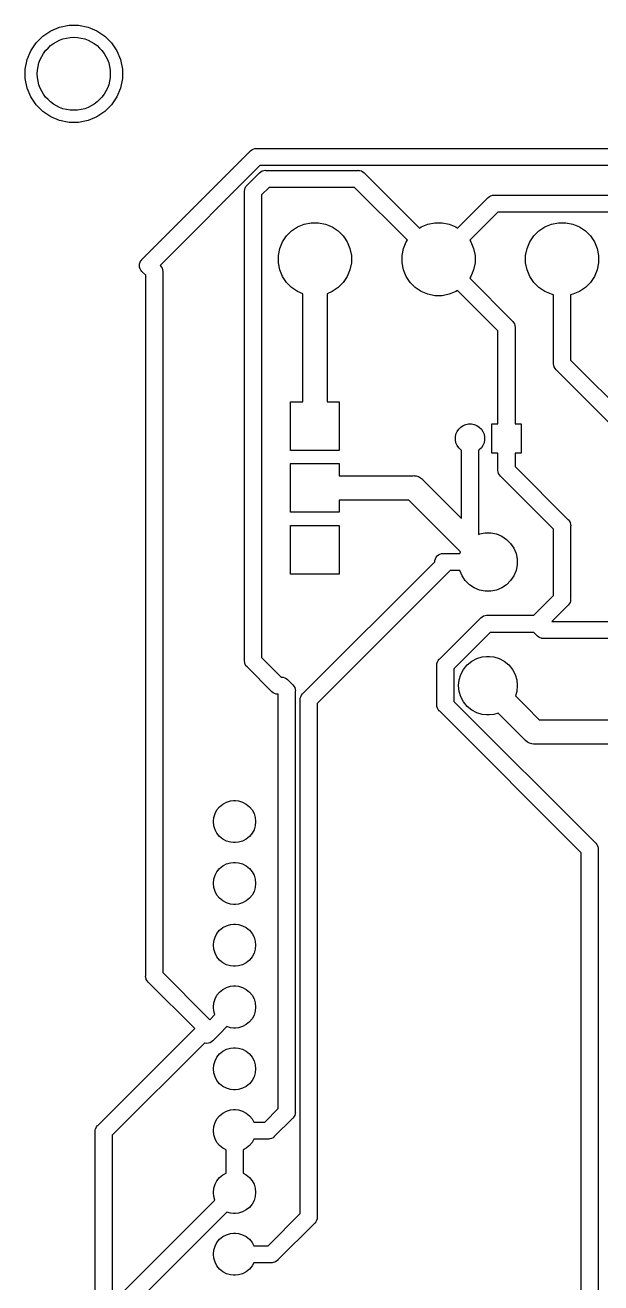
# Model space of a CAD drawing. Extents: x 90 to 153, y -149 to -36.
# Drawn here: x 90.2 to 113.9, y -87.8 to -36.1 of the extents above; entities that cross this region are included whole.
import ezdxf

# ---------------------------------------------------------------- set-up
doc = ezdxf.new("R2010")
doc.units = 0
doc.header["$MEASUREMENT"] = 0
doc.layers.add('BLACK', color=7, linetype='CONTINUOUS')

msp = doc.modelspace()

# ---------------------------------------------------------------- linework, layer by layer
at = {"layer": 'BLACK', "linetype": 'CONTINUOUS'}
for p, q in [((91.2546, -36.3276), (91.6186, -36.1769)), ((91.6186, -36.1769), (92.005, -36.1)), ((92.005, -36.1), (92.399, -36.1)), ((92.399, -36.1), (92.7854, -36.1769)), ((92.7854, -36.1769), (93.1494, -36.3276)), ((90.6485, -36.8251), (90.9271, -36.5465)), ((90.9271, -36.5465), (91.2546, -36.3276)), ((93.1494, -36.3276), (93.4769, -36.5465)), ((93.4769, -36.5465), (93.7555, -36.8251)), ((90.2789, -37.5166), (90.4296, -37.1526)), ((90.4296, -37.1526), (90.6485, -36.8251)), ((93.7555, -36.8251), (93.9744, -37.1526)), ((93.9744, -37.1526), (94.1251, -37.5166)), ((90.202, -37.903), (90.2789, -37.5166)), ((94.1251, -37.5166), (94.202, -37.903)), ((90.202, -38.297), (90.202, -37.903)), ((94.202, -37.903), (94.202, -38.297)), ((90.2789, -38.6834), (90.202, -38.297)), ((90.4296, -39.0474), (90.2789, -38.6834)), ((94.1251, -38.6834), (93.9744, -39.0474)), ((94.202, -38.297), (94.1251, -38.6834)), ((90.6485, -39.3749), (90.4296, -39.0474)), ((93.9744, -39.0474), (93.7555, -39.3749)), ((90.9271, -39.6535), (90.6485, -39.3749)), ((91.2546, -39.8724), (90.9271, -39.6535)), ((93.4769, -39.6535), (93.1494, -39.8724)), ((93.7555, -39.3749), (93.4769, -39.6535)), ((91.6186, -40.0231), (91.2546, -39.8724)), ((92.005, -40.1), (91.6186, -40.0231)), ((92.399, -40.1), (92.005, -40.1)), ((92.7854, -40.0231), (92.399, -40.1)), ((93.1494, -39.8724), (92.7854, -40.0231)), ((95.0147, -45.7144), (99.4464, -41.2827)), ((99.4464, -41.2827), (99.4573, -41.2693)), ((99.4573, -41.2693), (99.5106, -41.2256)), ((99.5106, -41.2256), (99.5714, -41.1931)), ((99.5714, -41.1931), (99.6374, -41.1731)), ((99.6374, -41.1731), (99.706, -41.1663)), ((99.706, -41.1663), (99.7232, -41.168)), ((99.7232, -41.168), (142.593, -41.168)), ((99.851, -41.868), (95.7455, -45.9734)), ((142.465, -41.868), (99.851, -41.868)), ((99.3327, -42.6692), (99.8192, -42.1827)), ((99.8192, -42.1827), (99.8301, -42.1693)), ((99.8301, -42.1693), (99.8834, -42.1256)), ((99.8834, -42.1256), (99.9442, -42.0931)), ((99.9442, -42.0931), (100.01, -42.0731)), ((100.01, -42.0731), (100.079, -42.0663)), ((100.079, -42.0663), (100.096, -42.068)), ((100.096, -42.068), (103.869, -42.068)), ((103.869, -42.068), (103.886, -42.0663)), ((103.886, -42.0663), (103.903, -42.068)), ((103.903, -42.068), (103.903, -42.068)), ((103.903, -42.068), (103.955, -42.0731)), ((103.955, -42.0731), (104.021, -42.0931)), ((104.021, -42.0931), (104.081, -42.1256)), ((104.081, -42.1256), (104.135, -42.1693)), ((104.135, -42.1693), (104.146, -42.1827)), ((104.146, -42.1827), (106.403, -44.4403)), ((99.2163, -42.9288), (99.2231, -42.8602)), ((99.2231, -42.8602), (99.2327, -42.8283)), ((99.2327, -42.8283), (99.2431, -42.7942)), ((99.2431, -42.7942), (99.2756, -42.7334)), ((99.2756, -42.7334), (99.3193, -42.6801)), ((99.3193, -42.6801), (99.3327, -42.6692)), ((100.224, -42.768), (99.918, -43.0738)), ((103.741, -42.768), (100.224, -42.768)), ((105.908, -44.9353), (103.741, -42.768)), ((99.218, -42.946), (99.2163, -42.9288)), ((99.218, -62.2128), (99.218, -42.946)), ((99.918, -43.0738), (99.918, -62.085)), ((107.973, -44.4403), (109.214, -43.1987)), ((109.214, -43.1987), (109.225, -43.1853)), ((109.225, -43.1853), (109.279, -43.1416)), ((109.279, -43.1416), (109.339, -43.1091)), ((109.339, -43.1091), (109.385, -43.0951)), ((109.385, -43.0951), (109.405, -43.0891)), ((109.405, -43.0891), (109.474, -43.0823)), ((109.474, -43.0823), (109.491, -43.084)), ((109.491, -43.084), (117.245, -43.084)), ((109.619, -43.784), (108.468, -44.9353)), ((116.998, -43.784), (109.619, -43.784)), ((101.152, -44.5549), (101.397, -44.3907)), ((101.397, -44.3907), (101.67, -44.2776)), ((101.67, -44.2776), (101.96, -44.22)), ((101.96, -44.22), (102.256, -44.22)), ((102.256, -44.22), (102.546, -44.2776)), ((102.546, -44.2776), (102.819, -44.3907)), ((102.819, -44.3907), (103.064, -44.5549)), ((106.403, -44.4403), (106.477, -44.3907)), ((106.477, -44.3907), (106.75, -44.2776)), ((106.75, -44.2776), (107.04, -44.22)), ((107.04, -44.22), (107.336, -44.22)), ((107.336, -44.22), (107.626, -44.2776)), ((107.626, -44.2776), (107.899, -44.3907)), ((107.899, -44.3907), (107.973, -44.4403)), ((111.312, -44.5549), (111.557, -44.3907)), ((111.557, -44.3907), (111.83, -44.2776)), ((111.83, -44.2776), (112.12, -44.22)), ((112.12, -44.22), (112.416, -44.22)), ((112.416, -44.22), (112.706, -44.2776)), ((112.706, -44.2776), (112.979, -44.3907)), ((112.979, -44.3907), (113.224, -44.5549)), ((100.779, -45.0095), (100.943, -44.7638)), ((100.943, -44.7638), (101.152, -44.5549)), ((103.064, -44.5549), (103.273, -44.7638)), ((103.273, -44.7638), (103.437, -45.0095)), ((105.859, -45.0095), (105.908, -44.9353)), ((108.468, -44.9353), (108.517, -45.0095)), ((110.939, -45.0095), (111.103, -44.7638)), ((111.103, -44.7638), (111.312, -44.5549)), ((113.224, -44.5549), (113.433, -44.7638)), ((113.433, -44.7638), (113.597, -45.0095)), ((100.608, -45.5723), (100.666, -45.2825)), ((100.666, -45.2825), (100.779, -45.0095)), ((103.437, -45.0095), (103.55, -45.2825)), ((103.55, -45.2825), (103.608, -45.5723)), ((105.688, -45.5723), (105.746, -45.2825)), ((105.746, -45.2825), (105.859, -45.0095)), ((108.517, -45.0095), (108.63, -45.2825)), ((108.63, -45.2825), (108.688, -45.5723)), ((110.768, -45.5723), (110.826, -45.2825)), ((110.826, -45.2825), (110.939, -45.0095)), ((113.597, -45.0095), (113.71, -45.2825)), ((113.71, -45.2825), (113.768, -45.5723)), ((94.8983, -45.974), (94.9051, -45.9054)), ((94.9051, -46.0426), (94.8983, -45.974)), ((94.9051, -45.9054), (94.9251, -45.8394)), ((94.9251, -45.8394), (94.9576, -45.7786)), ((94.9576, -45.7786), (94.9904, -45.7387)), ((94.9904, -45.7387), (95.0013, -45.7253)), ((95.0013, -45.7253), (95.0147, -45.7144)), ((95.7455, -45.9734), (95.7527, -45.9793)), ((95.7527, -45.9793), (95.7964, -46.0326)), ((100.608, -45.8677), (100.608, -45.5723)), ((100.666, -46.1575), (100.608, -45.8677)), ((103.608, -45.8677), (103.55, -46.1575)), ((103.608, -45.5723), (103.608, -45.8677)), ((105.688, -45.8677), (105.688, -45.5723)), ((105.746, -46.1575), (105.688, -45.8677)), ((108.688, -45.8677), (108.63, -46.1575)), ((108.688, -45.5723), (108.688, -45.8677)), ((110.768, -45.8677), (110.768, -45.5723)), ((110.826, -46.1575), (110.768, -45.8677)), ((113.768, -45.8677), (113.71, -46.1575)), ((113.768, -45.5723), (113.768, -45.8677)), ((94.9251, -46.1086), (94.9051, -46.0426)), ((94.9576, -46.1694), (94.9251, -46.1086)), ((95.0013, -46.2227), (94.9576, -46.1694)), ((95.0147, -46.2336), (95.0013, -46.2227)), ((95.154, -46.373), (95.0147, -46.2336)), ((95.154, -75.1668), (95.154, -46.373)), ((95.7964, -46.0326), (95.8289, -46.0934)), ((95.8289, -46.0934), (95.8429, -46.1394)), ((95.8429, -46.1394), (95.8489, -46.1594)), ((95.8489, -46.1594), (95.8557, -46.228)), ((95.8557, -46.228), (95.854, -46.2452)), ((95.854, -46.2452), (95.854, -75.039)), ((100.779, -46.4305), (100.666, -46.1575)), ((100.943, -46.6762), (100.779, -46.4305)), ((103.437, -46.4305), (103.273, -46.6762)), ((103.55, -46.1575), (103.437, -46.4305)), ((105.859, -46.4305), (105.746, -46.1575)), ((106.023, -46.6762), (105.859, -46.4305)), ((108.517, -46.4305), (108.468, -46.5047)), ((108.468, -46.5047), (110.217, -48.2544)), ((108.63, -46.1575), (108.517, -46.4305)), ((110.939, -46.4305), (110.826, -46.1575)), ((111.103, -46.6762), (110.939, -46.4305)), ((113.597, -46.4305), (113.433, -46.6762)), ((113.71, -46.1575), (113.597, -46.4305)), ((101.152, -46.8851), (100.943, -46.6762)), ((101.397, -47.0493), (101.152, -46.8851)), ((103.064, -46.8851), (102.819, -47.0493)), ((103.273, -46.6762), (103.064, -46.8851)), ((106.232, -46.8851), (106.023, -46.6762)), ((106.477, -47.0493), (106.232, -46.8851)), ((107.973, -46.9997), (107.899, -47.0493)), ((109.632, -48.659), (107.973, -46.9997)), ((111.312, -46.8851), (111.103, -46.6762)), ((111.557, -47.0493), (111.312, -46.8851)), ((113.224, -46.8851), (112.979, -47.0493)), ((113.433, -46.6762), (113.224, -46.8851)), ((101.608, -47.1365), (101.397, -47.0493)), ((101.608, -51.578), (101.608, -47.1365)), ((102.819, -47.0493), (102.608, -47.1365)), ((102.608, -47.1365), (102.608, -51.578)), ((106.75, -47.1624), (106.477, -47.0493)), ((107.04, -47.22), (106.75, -47.1624)), ((107.336, -47.22), (107.04, -47.22)), ((107.626, -47.1624), (107.336, -47.22)), ((107.899, -47.0493), (107.626, -47.1624)), ((111.83, -47.1624), (111.557, -47.0493)), ((111.918, -47.1798), (111.83, -47.1624)), ((111.918, -49.9968), (111.918, -47.1798)), ((112.706, -47.1624), (112.618, -47.1798)), ((112.618, -47.1798), (112.618, -49.869)), ((112.979, -47.0493), (112.706, -47.1624)), ((110.217, -48.2544), (110.231, -48.2653)), ((110.231, -48.2653), (110.242, -48.2787)), ((110.242, -48.2787), (110.274, -48.3186)), ((110.274, -48.3186), (110.307, -48.3794)), ((110.307, -48.3794), (110.327, -48.4454)), ((110.327, -48.4454), (110.334, -48.514)), ((110.334, -48.514), (110.332, -48.5312)), ((110.332, -48.5312), (110.332, -52.486)), ((109.632, -52.486), (109.632, -48.659)), ((111.916, -50.014), (111.918, -49.9968)), ((111.923, -50.0826), (111.916, -50.014)), ((111.927, -50.0966), (111.923, -50.0826)), ((111.943, -50.1486), (111.927, -50.0966)), ((112.618, -49.869), (115.243, -52.4936)), ((111.976, -50.2094), (111.943, -50.1486)), ((112.019, -50.2627), (111.976, -50.2094)), ((112.033, -50.2736), (112.019, -50.2627)), ((114.748, -52.9886), (112.033, -50.2736)), ((101.108, -53.578), (101.108, -51.578)), ((101.108, -51.578), (101.608, -51.578)), ((102.608, -51.578), (103.108, -51.578)), ((103.108, -51.578), (103.108, -53.578)), ((107.95, -52.8018), (108.016, -52.7035)), ((108.016, -52.7035), (108.1, -52.6199)), ((108.1, -52.6199), (108.198, -52.5543)), ((108.198, -52.5543), (108.307, -52.5091)), ((108.307, -52.5091), (108.423, -52.486)), ((108.423, -52.486), (108.541, -52.486)), ((108.541, -52.486), (108.657, -52.5091)), ((108.657, -52.5091), (108.766, -52.5543)), ((108.766, -52.5543), (108.864, -52.6199)), ((108.864, -52.6199), (108.948, -52.7035)), ((108.948, -52.7035), (109.014, -52.8018)), ((109.382, -53.686), (109.382, -52.486)), ((109.382, -52.486), (109.632, -52.486)), ((110.332, -52.486), (110.582, -52.486)), ((110.582, -52.486), (110.582, -53.686)), ((107.882, -53.0269), (107.905, -52.911)), ((107.882, -53.1451), (107.882, -53.0269)), ((107.905, -53.261), (107.882, -53.1451)), ((107.905, -52.911), (107.95, -52.8018)), ((109.014, -52.8018), (109.059, -52.911)), ((109.059, -52.911), (109.082, -53.0269)), ((109.082, -53.1451), (109.059, -53.261)), ((109.082, -53.0269), (109.082, -53.1451)), ((103.108, -53.578), (101.108, -53.578)), ((107.95, -53.3702), (107.905, -53.261)), ((108.016, -53.4685), (107.95, -53.3702)), ((108.1, -53.552), (108.016, -53.4685)), ((108.132, -53.5738), (108.1, -53.552)), ((108.132, -56.3709), (108.132, -53.5738)), ((108.864, -53.552), (108.832, -53.5738)), ((108.832, -53.5738), (108.832, -57.0278)), ((108.948, -53.4685), (108.864, -53.552)), ((109.014, -53.3702), (108.948, -53.4685)), ((109.059, -53.261), (109.014, -53.3702)), ((109.632, -53.686), (109.382, -53.686)), ((109.632, -54.3688), (109.632, -53.686)), ((110.582, -53.686), (110.332, -53.686)), ((110.332, -53.686), (110.332, -54.241)), ((101.108, -56.118), (101.108, -54.118)), ((101.108, -54.118), (103.108, -54.118)), ((103.108, -54.118), (103.108, -54.618)), ((110.332, -54.241), (112.503, -56.4124)), ((103.108, -54.618), (106.147, -54.618)), ((106.147, -54.618), (106.172, -54.6156)), ((106.172, -54.6156), (106.197, -54.618)), ((106.197, -54.618), (106.27, -54.6252)), ((106.27, -54.6252), (106.364, -54.6538)), ((106.364, -54.6538), (106.451, -54.7003)), ((106.451, -54.7003), (106.527, -54.7627)), ((106.527, -54.7627), (106.543, -54.7818)), ((106.543, -54.7818), (108.132, -56.3709)), ((109.63, -54.386), (109.632, -54.3688)), ((109.632, -54.4032), (109.63, -54.386)), ((109.637, -54.4546), (109.632, -54.4032)), ((109.657, -54.5206), (109.637, -54.4546)), ((109.69, -54.5814), (109.657, -54.5206)), ((109.733, -54.6347), (109.69, -54.5814)), ((109.747, -54.6456), (109.733, -54.6347)), ((111.918, -56.817), (109.747, -54.6456)), ((105.965, -55.618), (103.108, -55.618)), ((103.108, -55.618), (103.108, -56.118)), ((108.094, -57.7476), (105.965, -55.618)), ((103.108, -56.118), (101.108, -56.118)), ((101.108, -58.658), (101.108, -56.658)), ((101.108, -56.658), (103.108, -56.658)), ((103.108, -56.658), (103.108, -58.658)), ((111.918, -59.545), (111.918, -56.817)), ((112.503, -56.4124), (112.517, -56.4233)), ((112.517, -56.4233), (112.56, -56.4766)), ((112.56, -56.4766), (112.593, -56.5374)), ((112.593, -56.5374), (112.599, -56.5582)), ((112.599, -56.5582), (112.613, -56.6034)), ((112.613, -56.6034), (112.62, -56.672)), ((112.62, -56.672), (112.618, -56.6892)), ((112.618, -56.6892), (112.618, -59.6728)), ((108.832, -57.0278), (108.87, -57.0121)), ((108.87, -57.0121), (109.102, -56.966)), ((109.102, -56.966), (109.338, -56.966)), ((109.338, -56.966), (109.57, -57.0121)), ((109.57, -57.0121), (109.788, -57.1026)), ((109.788, -57.1026), (109.985, -57.2339)), ((109.985, -57.2339), (110.152, -57.401)), ((107.133, -57.9173), (107.186, -57.8736)), ((107.186, -57.8736), (107.247, -57.8411)), ((107.247, -57.8411), (107.313, -57.8211)), ((107.313, -57.8211), (107.365, -57.816)), ((107.365, -57.816), (107.506, -57.816)), ((107.506, -57.816), (107.523, -57.8143)), ((107.523, -57.8143), (107.54, -57.816)), ((107.54, -57.816), (108.066, -57.816)), ((108.066, -57.816), (108.094, -57.7476)), ((108.066, -57.816), (108.066, -57.816)), ((110.152, -57.401), (110.283, -57.5976)), ((110.283, -57.5976), (110.374, -57.816)), ((110.374, -57.816), (110.42, -58.0478)), ((101.619, -63.5753), (107.03, -58.1636)), ((107.03, -58.1636), (107.037, -58.0974)), ((107.037, -58.0974), (107.057, -58.0314)), ((107.057, -58.0314), (107.089, -57.9706)), ((107.089, -57.9706), (107.133, -57.9173)), ((110.42, -58.2842), (110.374, -58.516)), ((110.42, -58.0478), (110.42, -58.2842)), ((103.108, -58.658), (101.108, -58.658)), ((107.668, -58.516), (102.204, -63.9799)), ((108.066, -58.516), (107.668, -58.516)), ((108.157, -58.7344), (108.066, -58.516)), ((108.066, -58.516), (108.066, -58.516)), ((108.288, -58.931), (108.157, -58.7344)), ((110.283, -58.7344), (110.152, -58.931)), ((110.374, -58.516), (110.283, -58.7344)), ((108.455, -59.0981), (108.288, -58.931)), ((108.652, -59.2294), (108.455, -59.0981)), ((108.87, -59.3199), (108.652, -59.2294)), ((109.102, -59.366), (108.87, -59.3199)), ((109.338, -59.366), (109.102, -59.366)), ((109.57, -59.3199), (109.338, -59.366)), ((109.788, -59.2294), (109.57, -59.3199)), ((109.985, -59.0981), (109.788, -59.2294)), ((110.152, -58.931), (109.985, -59.0981)), ((111.107, -60.356), (111.918, -59.545)), ((112.503, -59.9496), (111.843, -60.61)), ((112.517, -59.9387), (112.503, -59.9496)), ((112.56, -59.8854), (112.517, -59.9387)), ((112.593, -59.8246), (112.56, -59.8854)), ((112.613, -59.7586), (112.593, -59.8246)), ((112.618, -59.7072), (112.613, -59.7586)), ((112.618, -59.6728), (112.62, -59.69)), ((112.62, -59.69), (112.618, -59.7072)), ((112.618, -59.7072), (112.618, -59.7072)), ((107.235, -62.1463), (108.91, -60.4707)), ((108.91, -60.4707), (108.921, -60.4573)), ((108.921, -60.4573), (108.975, -60.4136)), ((108.975, -60.4136), (109.035, -60.3811)), ((109.035, -60.3811), (109.101, -60.3611)), ((109.101, -60.3611), (109.153, -60.356)), ((109.153, -60.356), (109.17, -60.3543)), ((109.17, -60.3543), (109.187, -60.356)), ((109.187, -60.356), (111.107, -60.356)), ((111.843, -60.61), (116.441, -60.61)), ((109.315, -61.056), (107.82, -62.551)), ((111.107, -61.056), (109.315, -61.056)), ((111.246, -61.1953), (111.107, -61.056)), ((111.257, -61.2087), (111.246, -61.1953)), ((111.311, -61.2524), (111.257, -61.2087)), ((111.371, -61.2849), (111.311, -61.2524)), ((111.417, -61.2989), (111.371, -61.2849)), ((111.437, -61.3049), (111.417, -61.2989)), ((111.506, -61.3117), (111.437, -61.3049)), ((111.523, -61.31), (111.506, -61.3117)), ((116.569, -61.31), (111.523, -61.31)), ((99.2163, -62.23), (99.218, -62.2128)), ((99.2231, -62.2986), (99.2163, -62.23)), ((99.2348, -62.3374), (99.2231, -62.2986)), ((99.2431, -62.3646), (99.2348, -62.3374)), ((99.2756, -62.4254), (99.2431, -62.3646)), ((99.3193, -62.4787), (99.2756, -62.4254)), ((99.3327, -62.4896), (99.3193, -62.4787)), ((100.324, -63.4813), (99.3327, -62.4896)), ((99.918, -62.085), (100.728, -62.8953)), ((107.118, -62.406), (107.125, -62.3374)), ((107.12, -62.4232), (107.118, -62.406)), ((107.12, -64.0188), (107.12, -62.4232)), ((107.125, -62.3374), (107.145, -62.2714)), ((107.145, -62.2714), (107.16, -62.2434)), ((107.16, -62.2434), (107.178, -62.2106)), ((107.178, -62.2106), (107.221, -62.1573)), ((107.221, -62.1573), (107.235, -62.1463)), ((108.217, -62.5761), (108.367, -62.3934)), ((108.367, -62.3934), (108.55, -62.2434)), ((108.55, -62.2434), (108.759, -62.132)), ((108.759, -62.132), (108.985, -62.0634)), ((108.985, -62.0634), (109.161, -62.046)), ((109.161, -62.046), (109.279, -62.046)), ((109.279, -62.046), (109.455, -62.0634)), ((109.455, -62.0634), (109.681, -62.132)), ((109.681, -62.132), (109.89, -62.2434)), ((109.89, -62.2434), (110.073, -62.3934)), ((110.073, -62.3934), (110.223, -62.5761)), ((100.728, -62.8953), (100.738, -62.8943)), ((100.738, -62.8943), (100.755, -62.896)), ((100.755, -62.896), (100.755, -62.896)), ((100.755, -62.896), (100.806, -62.9011)), ((100.806, -62.9011), (100.872, -62.9211)), ((100.872, -62.9211), (100.933, -62.9536)), ((100.933, -62.9536), (100.987, -62.9973)), ((100.987, -62.9973), (100.997, -63.0107)), ((100.997, -63.0107), (101.189, -63.2025)), ((107.82, -62.551), (107.82, -63.891)), ((108.014, -63.246), (108.037, -63.0108)), ((108.037, -63.0108), (108.106, -62.7846)), ((108.106, -62.7846), (108.217, -62.5761)), ((110.223, -62.5761), (110.334, -62.7846)), ((110.334, -62.7846), (110.403, -63.0108)), ((110.403, -63.0108), (110.426, -63.246)), ((100.335, -63.4947), (100.324, -63.4813)), ((100.389, -63.5384), (100.335, -63.4947)), ((100.449, -63.5709), (100.389, -63.5384)), ((100.515, -63.5909), (100.449, -63.5709)), ((101.189, -63.2025), (101.203, -63.2135)), ((101.203, -63.2135), (101.246, -63.2668)), ((101.246, -63.2668), (101.279, -63.3276)), ((101.279, -63.3276), (101.299, -63.3935)), ((101.299, -63.3935), (101.301, -63.4097)), ((101.301, -63.4097), (101.306, -63.4621)), ((101.306, -63.4621), (101.304, -63.4793)), ((101.304, -63.4793), (101.304, -80.7548)), ((101.605, -63.5863), (101.619, -63.5753)), ((108.037, -63.4812), (108.014, -63.246)), ((108.106, -63.7074), (108.037, -63.4812)), ((110.403, -63.4812), (110.347, -63.6656)), ((110.426, -63.246), (110.403, -63.4812)), ((100.584, -63.5977), (100.515, -63.5909)), ((100.594, -63.5967), (100.584, -63.5977)), ((100.604, -63.6071), (100.594, -63.5967)), ((100.604, -80.627), (100.604, -63.6071)), ((101.502, -63.8349), (101.509, -63.7663)), ((101.504, -63.8521), (101.502, -63.8349)), ((101.504, -84.945), (101.504, -63.8521)), ((101.509, -63.7663), (101.517, -63.7388)), ((101.517, -63.7388), (101.529, -63.7004)), ((101.529, -63.7004), (101.562, -63.6396)), ((101.562, -63.6396), (101.605, -63.5863)), ((102.204, -63.9799), (102.204, -85.0728)), ((107.118, -64.036), (107.12, -64.0188)), ((107.12, -64.0532), (107.118, -64.036)), ((107.125, -64.1046), (107.12, -64.0532)), ((107.82, -63.891), (113.635, -69.7063)), ((108.217, -63.9159), (108.106, -63.7074)), ((108.367, -64.0986), (108.217, -63.9159)), ((110.347, -63.6656), (110.791, -64.1098)), ((107.145, -64.1706), (107.125, -64.1046)), ((107.178, -64.2314), (107.145, -64.1706)), ((107.221, -64.2847), (107.178, -64.2314)), ((107.235, -64.2956), (107.221, -64.2847)), ((113.05, -70.111), (107.235, -64.2956)), ((108.55, -64.2486), (108.367, -64.0986)), ((108.759, -64.36), (108.55, -64.2486)), ((108.985, -64.4286), (108.759, -64.36)), ((109.161, -64.446), (108.985, -64.4286)), ((109.279, -64.446), (109.161, -64.446)), ((109.455, -64.4286), (109.279, -64.446)), ((109.64, -64.3727), (109.455, -64.4286)), ((110.084, -64.8169), (109.64, -64.3727)), ((110.791, -64.1098), (110.791, -64.1098)), ((110.791, -64.1098), (111.327, -64.646)), ((110.749, -65.4822), (110.084, -64.8169)), ((110.084, -64.8169), (110.084, -64.8169)), ((111.327, -64.646), (116.783, -64.646)), ((110.765, -65.5013), (110.749, -65.4822)), ((110.841, -65.5637), (110.765, -65.5013)), ((110.928, -65.6102), (110.841, -65.5637)), ((111.022, -65.6388), (110.928, -65.6102)), ((111.095, -65.646), (111.022, -65.6388)), ((111.12, -65.6484), (111.095, -65.646)), ((111.095, -65.646), (111.095, -65.646)), ((111.145, -65.646), (111.12, -65.6484)), ((116.965, -65.646), (111.145, -65.646)), ((98.0845, -68.3519), (98.1924, -68.2204)), ((98.1924, -68.2204), (98.3239, -68.1125)), ((98.3239, -68.1125), (98.4739, -68.0323)), ((98.4739, -68.0323), (98.6367, -67.9829)), ((98.6367, -67.9829), (98.7636, -67.9704)), ((98.7636, -67.9704), (98.8484, -67.9704)), ((98.8484, -67.9704), (98.9753, -67.9829)), ((98.9753, -67.9829), (99.1381, -68.0323)), ((99.1381, -68.0323), (99.2881, -68.1125)), ((99.2881, -68.1125), (99.4196, -68.2204)), ((99.4196, -68.2204), (99.5275, -68.3519)), ((97.9382, -68.834), (97.9549, -68.6647)), ((97.9549, -68.6647), (98.0043, -68.5019)), ((98.0043, -68.5019), (98.0845, -68.3519)), ((99.5275, -68.3519), (99.6077, -68.5019)), ((99.6077, -68.5019), (99.6571, -68.6647)), ((99.6571, -68.6647), (99.6738, -68.834)), ((97.9549, -69.0033), (97.9382, -68.834)), ((98.0043, -69.1661), (97.9549, -69.0033)), ((98.0845, -69.3161), (98.0043, -69.1661)), ((99.6077, -69.1661), (99.5275, -69.3161)), ((99.6571, -69.0033), (99.6077, -69.1661)), ((99.6738, -68.834), (99.6571, -69.0033)), ((98.1924, -69.4476), (98.0845, -69.3161)), ((98.3239, -69.5555), (98.1924, -69.4476)), ((98.4739, -69.6357), (98.3239, -69.5555)), ((98.6367, -69.6851), (98.4739, -69.6357)), ((98.7636, -69.6976), (98.6367, -69.6851)), ((98.8484, -69.6976), (98.7636, -69.6976)), ((98.9753, -69.6851), (98.8484, -69.6976)), ((99.1381, -69.6357), (98.9753, -69.6851)), ((99.2881, -69.5555), (99.1381, -69.6357)), ((99.4196, -69.4476), (99.2881, -69.5555)), ((99.5275, -69.3161), (99.4196, -69.4476)), ((113.635, -69.7063), (113.649, -69.7173)), ((113.649, -69.7173), (113.692, -69.7706)), ((113.692, -69.7706), (113.725, -69.8314)), ((113.05, -98.0382), (113.05, -70.111)), ((113.725, -69.8314), (113.739, -69.8774)), ((113.739, -69.8774), (113.745, -69.8974)), ((113.745, -69.8974), (113.752, -69.966)), ((113.752, -69.966), (113.75, -69.9832)), ((113.75, -69.9832), (113.75, -98.166)), ((98.0845, -70.8919), (98.1924, -70.7604)), ((98.1924, -70.7604), (98.3239, -70.6525)), ((98.3239, -70.6525), (98.4739, -70.5723)), ((98.4739, -70.5723), (98.6367, -70.5229)), ((98.6367, -70.5229), (98.7636, -70.5104)), ((98.7636, -70.5104), (98.8484, -70.5104)), ((98.8484, -70.5104), (98.9753, -70.5229)), ((98.9753, -70.5229), (99.1381, -70.5723)), ((99.1381, -70.5723), (99.2881, -70.6525)), ((99.2881, -70.6525), (99.4196, -70.7604)), ((99.4196, -70.7604), (99.5275, -70.8919)), ((97.9382, -71.374), (97.9549, -71.2047)), ((97.9549, -71.2047), (98.0043, -71.0419)), ((98.0043, -71.0419), (98.0845, -70.8919)), ((99.5275, -70.8919), (99.6077, -71.0419)), ((99.6077, -71.0419), (99.6571, -71.2047)), ((99.6571, -71.2047), (99.6738, -71.374)), ((97.9549, -71.5433), (97.9382, -71.374)), ((98.0043, -71.7061), (97.9549, -71.5433)), ((98.0845, -71.8561), (98.0043, -71.7061)), ((99.6077, -71.7061), (99.5275, -71.8561)), ((99.6571, -71.5433), (99.6077, -71.7061)), ((99.6738, -71.374), (99.6571, -71.5433)), ((98.1924, -71.9876), (98.0845, -71.8561)), ((98.3239, -72.0955), (98.1924, -71.9876)), ((98.4739, -72.1757), (98.3239, -72.0955)), ((98.6367, -72.2251), (98.4739, -72.1757)), ((98.7636, -72.2376), (98.6367, -72.2251)), ((98.8484, -72.2376), (98.7636, -72.2376)), ((98.9753, -72.2251), (98.8484, -72.2376)), ((99.1381, -72.1757), (98.9753, -72.2251)), ((99.2881, -72.0955), (99.1381, -72.1757)), ((99.4196, -71.9876), (99.2881, -72.0955)), ((99.5275, -71.8561), (99.4196, -71.9876)), ((98.0845, -73.4319), (98.1924, -73.3004)), ((98.1924, -73.3004), (98.3239, -73.1925)), ((98.3239, -73.1925), (98.4739, -73.1123)), ((98.4739, -73.1123), (98.6367, -73.0629)), ((98.6367, -73.0629), (98.7636, -73.0504)), ((98.7636, -73.0504), (98.8484, -73.0504)), ((98.8484, -73.0504), (98.9753, -73.0629)), ((98.9753, -73.0629), (99.1381, -73.1123)), ((99.1381, -73.1123), (99.2881, -73.1925)), ((99.2881, -73.1925), (99.4196, -73.3004)), ((99.4196, -73.3004), (99.5275, -73.4319)), ((97.9382, -73.914), (97.9549, -73.7447)), ((97.9549, -74.0833), (97.9382, -73.914)), ((97.9549, -73.7447), (98.0043, -73.5819)), ((98.0043, -73.5819), (98.0845, -73.4319)), ((99.5275, -73.4319), (99.6077, -73.5819)), ((99.6077, -73.5819), (99.6571, -73.7447)), ((99.6571, -73.7447), (99.6738, -73.914)), ((99.6738, -73.914), (99.6571, -74.0833)), ((98.0043, -74.2461), (97.9549, -74.0833)), ((98.0845, -74.3961), (98.0043, -74.2461)), ((98.1924, -74.5276), (98.0845, -74.3961)), ((99.5275, -74.3961), (99.4196, -74.5276)), ((99.6077, -74.2461), (99.5275, -74.3961)), ((99.6571, -74.0833), (99.6077, -74.2461)), ((98.3239, -74.6355), (98.1924, -74.5276)), ((98.4739, -74.7157), (98.3239, -74.6355)), ((98.6367, -74.7651), (98.4739, -74.7157)), ((98.7636, -74.7776), (98.6367, -74.7651)), ((98.8484, -74.7776), (98.7636, -74.7776)), ((98.9753, -74.7651), (98.8484, -74.7776)), ((99.1381, -74.7157), (98.9753, -74.7651)), ((99.2881, -74.6355), (99.1381, -74.7157)), ((99.4196, -74.5276), (99.2881, -74.6355)), ((95.1523, -75.184), (95.154, -75.1668)), ((95.1591, -75.2526), (95.1523, -75.184)), ((95.1737, -75.3009), (95.1591, -75.2526)), ((95.1791, -75.3186), (95.1737, -75.3009)), ((95.2116, -75.3794), (95.1791, -75.3186)), ((95.2553, -75.4327), (95.2116, -75.3794)), ((95.2687, -75.4436), (95.2553, -75.4327)), ((97.168, -77.343), (95.2687, -75.4436)), ((95.854, -75.039), (97.6686, -76.8537)), ((98.0043, -76.1219), (98.0845, -75.9719)), ((98.0845, -75.9719), (98.1924, -75.8404)), ((98.1924, -75.8404), (98.3239, -75.7325)), ((98.3239, -75.7325), (98.4739, -75.6523)), ((98.4739, -75.6523), (98.6367, -75.6029)), ((98.6367, -75.6029), (98.7636, -75.5904)), ((98.7636, -75.5904), (98.8484, -75.5904)), ((98.8484, -75.5904), (98.9753, -75.6029)), ((98.9753, -75.6029), (99.1381, -75.6523)), ((99.1381, -75.6523), (99.2881, -75.7325)), ((99.2881, -75.7325), (99.4196, -75.8404)), ((99.4196, -75.8404), (99.5275, -75.9719)), ((99.5275, -75.9719), (99.6077, -76.1219)), ((97.9382, -76.454), (97.9549, -76.2847)), ((97.9549, -76.6233), (97.9382, -76.454)), ((97.9549, -76.2847), (98.0043, -76.1219)), ((99.6077, -76.1219), (99.6571, -76.2847)), ((99.6571, -76.2847), (99.6738, -76.454)), ((99.6738, -76.454), (99.6571, -76.6233)), ((97.6686, -76.8537), (97.6686, -76.8537)), ((97.6686, -76.8537), (97.79, -76.975)), ((97.79, -76.975), (97.9984, -76.7666)), ((97.9984, -76.7666), (97.9549, -76.6233)), ((99.5275, -76.9361), (99.4196, -77.0676)), ((99.6077, -76.7861), (99.5275, -76.9361)), ((99.6571, -76.6233), (99.6077, -76.7861)), ((93.1926, -81.3184), (97.168, -77.343)), ((98.4934, -77.2616), (98.2021, -77.5529)), ((98.6367, -77.3051), (98.4934, -77.2616)), ((98.7636, -77.3176), (98.6367, -77.3051)), ((98.8484, -77.3176), (98.7636, -77.3176)), ((98.9753, -77.3051), (98.8484, -77.3176)), ((99.1381, -77.2557), (98.9753, -77.3051)), ((99.2881, -77.1755), (99.1381, -77.2557)), ((99.4196, -77.0676), (99.2881, -77.1755)), ((97.5673, -77.9337), (93.778, -81.723)), ((97.5944, -77.9419), (97.5673, -77.9337)), ((97.663, -77.9487), (97.5944, -77.9419)), ((97.7316, -77.9419), (97.663, -77.9487)), ((97.7976, -77.9219), (97.7316, -77.9419)), ((97.8584, -77.8894), (97.7976, -77.9219)), ((97.9117, -77.8457), (97.8584, -77.8894)), ((97.9227, -77.8323), (97.9117, -77.8457)), ((98.202, -77.5529), (97.9227, -77.8323)), ((98.2021, -77.5529), (98.202, -77.5529)), ((98.0043, -78.6619), (98.0845, -78.5119)), ((98.0845, -78.5119), (98.1924, -78.3804)), ((98.1924, -78.3804), (98.3239, -78.2725)), ((98.3239, -78.2725), (98.4739, -78.1923)), ((98.4739, -78.1923), (98.6367, -78.1429)), ((98.6367, -78.1429), (98.7636, -78.1304)), ((98.7636, -78.1304), (98.8484, -78.1304)), ((98.8484, -78.1304), (98.9753, -78.1429)), ((98.9753, -78.1429), (99.1381, -78.1923)), ((99.1381, -78.1923), (99.2881, -78.2725)), ((99.2881, -78.2725), (99.4196, -78.3804)), ((99.4196, -78.3804), (99.5275, -78.5119)), ((99.5275, -78.5119), (99.6077, -78.6619)), ((97.9382, -78.994), (97.9549, -78.8247)), ((97.9549, -79.1633), (97.9382, -78.994)), ((97.9549, -78.8247), (98.0043, -78.6619)), ((99.6077, -78.6619), (99.6571, -78.8247)), ((99.6571, -78.8247), (99.6738, -78.994)), ((99.6738, -78.994), (99.6571, -79.1633)), ((98.0043, -79.3261), (97.9549, -79.1633)), ((98.0845, -79.4761), (98.0043, -79.3261)), ((98.1924, -79.6076), (98.0845, -79.4761)), ((99.5275, -79.4761), (99.4196, -79.6076)), ((99.6077, -79.3261), (99.5275, -79.4761)), ((99.6571, -79.1633), (99.6077, -79.3261)), ((98.3239, -79.7155), (98.1924, -79.6076)), ((98.4739, -79.7957), (98.3239, -79.7155)), ((98.6367, -79.8451), (98.4739, -79.7957)), ((98.7636, -79.8576), (98.6367, -79.8451)), ((98.8484, -79.8576), (98.7636, -79.8576)), ((98.9753, -79.8451), (98.8484, -79.8576)), ((99.1381, -79.7957), (98.9753, -79.8451)), ((99.2881, -79.7155), (99.1381, -79.7957)), ((99.4196, -79.6076), (99.2881, -79.7155)), ((100.047, -81.184), (100.604, -80.627)), ((98.0043, -81.2019), (98.0845, -81.0519)), ((98.0845, -81.0519), (98.1924, -80.9204)), ((98.1924, -80.9204), (98.3239, -80.8125)), ((98.3239, -80.8125), (98.4739, -80.7323)), ((98.4739, -80.7323), (98.6367, -80.6829)), ((98.6367, -80.6829), (98.7636, -80.6704)), ((98.7636, -80.6704), (98.8484, -80.6704)), ((98.8484, -80.6704), (98.9753, -80.6829)), ((98.9753, -80.6829), (99.1381, -80.7323)), ((99.1381, -80.7323), (99.2881, -80.8125)), ((99.2881, -80.8125), (99.4196, -80.9204)), ((99.4196, -80.9204), (99.5275, -81.0519)), ((99.5275, -81.0519), (99.5981, -81.184)), ((101.189, -81.0316), (100.452, -81.7693)), ((101.203, -81.0207), (101.189, -81.0316)), ((101.246, -80.9674), (101.203, -81.0207)), ((101.279, -80.9066), (101.246, -80.9674)), ((101.299, -80.8406), (101.279, -80.9066)), ((101.304, -80.7892), (101.299, -80.8406)), ((101.304, -80.7548), (101.306, -80.772)), ((101.306, -80.772), (101.304, -80.7892)), ((93.0763, -81.578), (93.083, -81.5094)), ((93.078, -81.5952), (93.0763, -81.578)), ((93.078, -110.175), (93.078, -81.5952)), ((93.083, -81.5094), (93.0964, -81.4654)), ((93.0964, -81.4654), (93.103, -81.4435)), ((93.103, -81.4435), (93.1355, -81.3826)), ((93.1355, -81.3826), (93.1793, -81.3294)), ((93.1793, -81.3294), (93.1926, -81.3184)), ((97.9382, -81.534), (97.9549, -81.3647)), ((97.9549, -81.7033), (97.9382, -81.534)), ((97.9549, -81.3647), (98.0043, -81.2019)), ((99.5981, -81.184), (100.047, -81.184)), ((93.778, -81.723), (93.778, -110.047)), ((98.0043, -81.8661), (97.9549, -81.7033)), ((98.0845, -82.0161), (98.0043, -81.8661)), ((98.1924, -82.1476), (98.0845, -82.0161)), ((98.3239, -82.2555), (98.1924, -82.1476)), ((99.4196, -82.1476), (99.2881, -82.2555)), ((99.5275, -82.0161), (99.4196, -82.1476)), ((99.5981, -81.884), (99.5275, -82.0161)), ((100.175, -81.884), (99.5981, -81.884)), ((100.192, -81.8857), (100.175, -81.884)), ((100.209, -81.884), (100.192, -81.8857)), ((100.261, -81.8789), (100.209, -81.884)), ((100.209, -81.884), (100.209, -81.884)), ((100.327, -81.8589), (100.261, -81.8789)), ((100.387, -81.8264), (100.327, -81.8589)), ((100.441, -81.7827), (100.387, -81.8264)), ((100.452, -81.7693), (100.441, -81.7827)), ((98.456, -82.3261), (98.3239, -82.2555)), ((98.456, -83.2819), (98.456, -82.3261)), ((99.2881, -82.2555), (99.156, -82.3261)), ((99.156, -82.3261), (99.156, -83.2819)), ((98.0043, -83.7419), (98.0845, -83.5919)), ((98.0845, -83.5919), (98.1924, -83.4604)), ((98.1924, -83.4604), (98.3239, -83.3525)), ((98.3239, -83.3525), (98.456, -83.2819)), ((99.156, -83.2819), (99.2881, -83.3525)), ((99.2881, -83.3525), (99.4196, -83.4604)), ((99.4196, -83.4604), (99.5275, -83.5919)), ((99.5275, -83.5919), (99.6077, -83.7419)), ((97.9382, -84.074), (97.9549, -83.9047)), ((97.9549, -84.2433), (97.9382, -84.074)), ((97.9549, -83.9047), (98.0043, -83.7419)), ((97.9984, -84.3866), (97.9549, -84.2433)), ((99.6077, -83.7419), (99.6571, -83.9047)), ((99.6571, -84.2433), (99.6077, -84.4061)), ((99.6571, -83.9047), (99.6738, -84.074)), ((99.6738, -84.074), (99.6571, -84.2433)), ((94.0926, -88.2924), (97.7071, -84.678)), ((97.7071, -84.6779), (97.9984, -84.3866)), ((97.7071, -84.678), (97.7071, -84.6779)), ((99.4196, -84.6876), (99.2881, -84.7955)), ((99.5275, -84.5561), (99.4196, -84.6876)), ((99.6077, -84.4061), (99.5275, -84.5561)), ((98.202, -85.1729), (94.678, -88.697)), ((98.2021, -85.1729), (98.202, -85.1729)), ((98.4934, -84.8816), (98.2021, -85.1729)), ((98.6367, -84.9251), (98.4934, -84.8816)), ((98.7636, -84.9376), (98.6367, -84.9251)), ((98.8484, -84.9376), (98.7636, -84.9376)), ((98.9753, -84.9251), (98.8484, -84.9376)), ((99.1381, -84.8757), (98.9753, -84.9251)), ((99.2881, -84.7955), (99.1381, -84.8757)), ((100.185, -86.264), (101.504, -84.945)), ((102.146, -85.2854), (102.103, -85.3387)), ((102.179, -85.2246), (102.146, -85.2854)), ((102.199, -85.1586), (102.179, -85.2246)), ((102.204, -85.1072), (102.199, -85.1586)), ((102.204, -85.0728), (102.206, -85.09)), ((102.206, -85.09), (102.204, -85.1072)), ((102.204, -85.1072), (102.204, -85.1072)), ((98.4739, -85.8123), (98.6367, -85.7629)), ((98.6367, -85.7629), (98.7636, -85.7504)), ((98.7636, -85.7504), (98.8484, -85.7504)), ((98.8484, -85.7504), (98.9753, -85.7629)), ((98.9753, -85.7629), (99.1381, -85.8123)), ((102.089, -85.3496), (100.59, -86.8493)), ((102.103, -85.3387), (102.089, -85.3496)), ((97.9549, -86.4447), (98.0043, -86.2819)), ((98.0043, -86.2819), (98.0845, -86.1319)), ((98.0845, -86.1319), (98.1924, -86.0004)), ((98.1924, -86.0004), (98.3239, -85.8925)), ((98.3239, -85.8925), (98.4739, -85.8123)), ((99.1381, -85.8123), (99.2881, -85.8925)), ((99.2881, -85.8925), (99.4196, -86.0004)), ((99.4196, -86.0004), (99.5275, -86.1319)), ((99.5275, -86.1319), (99.5981, -86.264)), ((99.5981, -86.264), (100.185, -86.264)), ((97.9382, -86.614), (97.9549, -86.4447)), ((97.9549, -86.7833), (97.9382, -86.614)), ((98.0043, -86.9461), (97.9549, -86.7833)), ((98.0845, -87.0961), (98.0043, -86.9461)), ((98.1924, -87.2276), (98.0845, -87.0961)), ((98.3239, -87.3355), (98.1924, -87.2276)), ((98.4739, -87.4157), (98.3239, -87.3355)), ((99.2881, -87.3355), (99.1381, -87.4157)), ((99.4196, -87.2276), (99.2881, -87.3355)), ((99.5275, -87.0961), (99.4196, -87.2276)), ((99.5981, -86.964), (99.5275, -87.0961)), ((100.313, -86.964), (99.5981, -86.964)), ((100.33, -86.9657), (100.313, -86.964)), ((100.347, -86.964), (100.33, -86.9657)), ((100.399, -86.9589), (100.347, -86.964)), ((100.347, -86.964), (100.347, -86.964)), ((100.465, -86.9389), (100.399, -86.9589)), ((100.525, -86.9064), (100.465, -86.9389)), ((100.579, -86.8627), (100.525, -86.9064)), ((100.59, -86.8493), (100.579, -86.8627)), ((98.6367, -87.4651), (98.4739, -87.4157)), ((98.7636, -87.4776), (98.6367, -87.4651)), ((98.8484, -87.4776), (98.7636, -87.4776)), ((98.9753, -87.4651), (98.8484, -87.4776)), ((99.1381, -87.4157), (98.9753, -87.4651))]:
    msp.add_line(p, q, dxfattribs=at)
at = {"layer": 'BLACK'}
msp.add_circle((92.202, -38.1), 1.5, dxfattribs=at)

doc.saveas('drawing.dxf')
